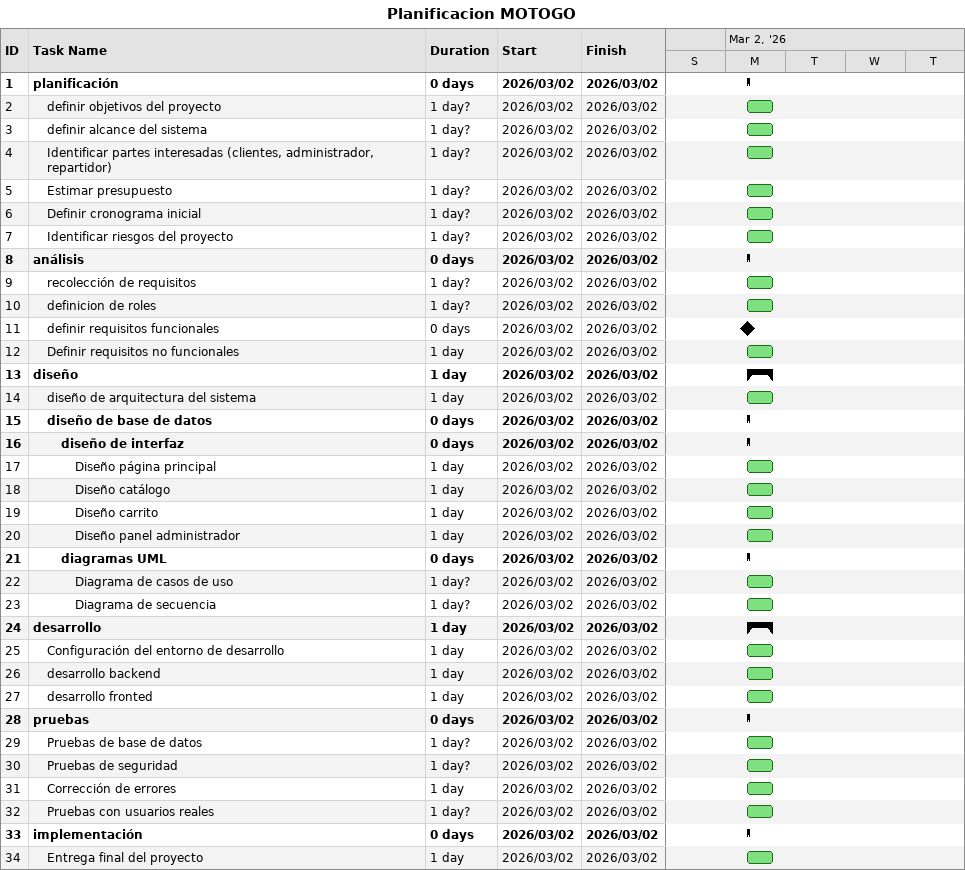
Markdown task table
Planificacion MOTOGO

| ID | Level | Task | Duration | Start | Finish |
|---|---|---|---|---|---|
| 1 | 1 | **planificación** | 0d | 2026-03-02 | 2026-03-02 |
| 2 | 2 | definir objetivos del proyecto | 1d? | 2026-03-02 | 2026-03-02 |
| 3 | 2 | definir alcance del sistema | 1d? | 2026-03-02 | 2026-03-02 |
| 4 | 2 | Identificar partes interesadas (clientes, administrador, repartidor) | 1d? | 2026-03-02 | 2026-03-02 |
| 5 | 2 | Estimar presupuesto | 1d? | 2026-03-02 | 2026-03-02 |
| 6 | 2 | Definir cronograma inicial | 1d? | 2026-03-02 | 2026-03-02 |
| 7 | 2 | Identificar riesgos del proyecto | 1d? | 2026-03-02 | 2026-03-02 |
| 8 | 1 | **análisis** | 0d | 2026-03-02 | 2026-03-02 |
| 9 | 2 | recolección de requisitos | 1d? | 2026-03-02 | 2026-03-02 |
| 10 | 2 | definicion de roles | 1d? | 2026-03-02 | 2026-03-02 |
| 11 | 2 | definir requisitos funcionales | 0d | 2026-03-02 | 2026-03-02 |
| 12 | 2 | Definir requisitos no funcionales | 1d | 2026-03-02 | 2026-03-02 |
| 13 | 1 | **diseño** | 1d | 2026-03-02 | 2026-03-02 |
| 14 | 2 | diseño de arquitectura del sistema | 1d | 2026-03-02 | 2026-03-02 |
| 15 | 2 | **diseño de base de datos** | 0d | 2026-03-02 | 2026-03-02 |
| 16 | 3 | **diseño de interfaz** | 0d | 2026-03-02 | 2026-03-02 |
| 17 | 4 | Diseño página principal | 1d | 2026-03-02 | 2026-03-02 |
| 18 | 4 | Diseño catálogo | 1d | 2026-03-02 | 2026-03-02 |
| 19 | 4 | Diseño carrito | 1d | 2026-03-02 | 2026-03-02 |
| 20 | 4 | Diseño panel administrador | 1d | 2026-03-02 | 2026-03-02 |
| 21 | 3 | **diagramas UML** | 0d | 2026-03-02 | 2026-03-02 |
| 22 | 4 | Diagrama de casos de uso | 1d? | 2026-03-02 | 2026-03-02 |
| 23 | 4 | Diagrama de secuencia | 1d? | 2026-03-02 | 2026-03-02 |
| 24 | 1 | **desarrollo** | 1d | 2026-03-02 | 2026-03-02 |
| 25 | 2 | Configuración del entorno de desarrollo | 1d | 2026-03-02 | 2026-03-02 |
| 26 | 2 | desarrollo backend | 1d | 2026-03-02 | 2026-03-02 |
| 27 | 2 | desarrollo fronted | 1d | 2026-03-02 | 2026-03-02 |
| 28 | 1 | **pruebas** | 0d | 2026-03-02 | 2026-03-02 |
| 29 | 2 | Pruebas de base de datos | 1d? | 2026-03-02 | 2026-03-02 |
| 30 | 2 | Pruebas de seguridad | 1d? | 2026-03-02 | 2026-03-02 |
| 31 | 2 | Corrección de errores | 1d | 2026-03-02 | 2026-03-02 |
| 32 | 2 | Pruebas con usuarios reales | 1d? | 2026-03-02 | 2026-03-02 |
| 33 | 1 | **implementación** | 0d | 2026-03-02 | 2026-03-02 |
| 34 | 2 | Entrega final del proyecto | 1d | 2026-03-02 | 2026-03-02 |
